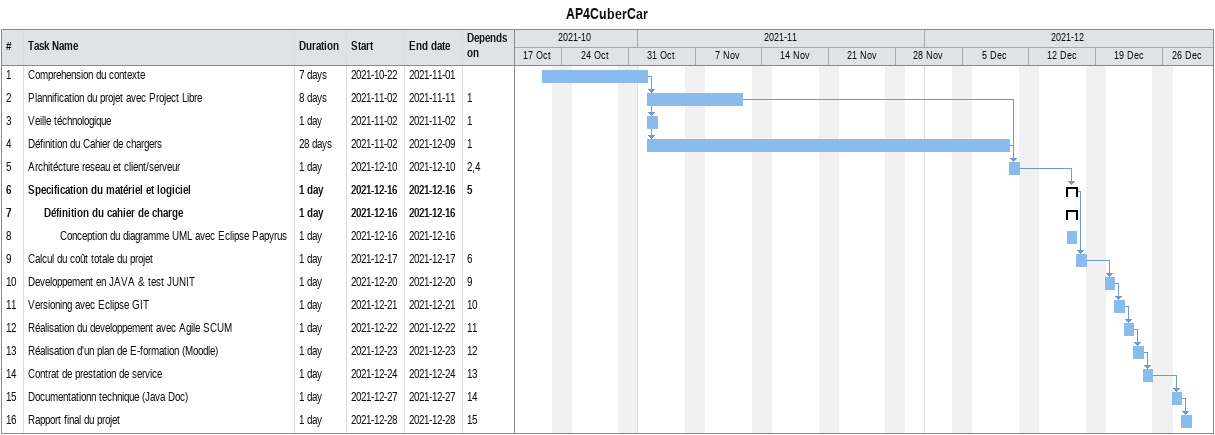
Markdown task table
AP4CuberCar

| ID | Level | Task | Duration | Start | Finish | Predecessors |
|---|---|---|---|---|---|---|
| 1 | 1 | Comprehension du contexte | 7d | 2021-10-22 | 2021-11-01 |  |
| 2 | 1 | Plannification du projet avec Project Libre | 8d | 2021-11-02 | 2021-11-11 | 1 |
| 3 | 1 | Veille téchnologique | 1d | 2021-11-02 | 2021-11-02 | 1 |
| 4 | 1 | Définition du Cahier de chargers | 28d | 2021-11-02 | 2021-12-09 | 1 |
| 5 | 1 | Architécture reseau et client/serveur | 1d | 2021-12-10 | 2021-12-10 | 2, 4 |
| 6 | 1 | **Specification du matériel et logiciel** | 1d | 2021-12-16 | 2021-12-16 | 5 |
| 7 | 2 | **Définition du cahier de charge** | 1d | 2021-12-16 | 2021-12-16 |  |
| 8 | 3 | Conception du diagramme UML avec Eclipse Papyrus | 1d | 2021-12-16 | 2021-12-16 |  |
| 9 | 1 | Calcul du coût totale du projet | 1d | 2021-12-17 | 2021-12-17 | 6 |
| 10 | 1 | Developpement en JAVA & test JUNIT | 1d | 2021-12-20 | 2021-12-20 | 9 |
| 11 | 1 | Versioning avec Eclipse GIT | 1d | 2021-12-21 | 2021-12-21 | 10 |
| 12 | 1 | Réalisation du developpement avec Agile SCUM | 1d | 2021-12-22 | 2021-12-22 | 11 |
| 13 | 1 | Réalisation d'un plan de E-formation (Moodle) | 1d | 2021-12-23 | 2021-12-23 | 12 |
| 14 | 1 | Contrat de prestation de service | 1d | 2021-12-24 | 2021-12-24 | 13 |
| 15 | 1 | Documentationn technique (Java Doc) | 1d | 2021-12-27 | 2021-12-27 | 14 |
| 16 | 1 | Rapport final du projet | 1d | 2021-12-28 | 2021-12-28 | 15 |
